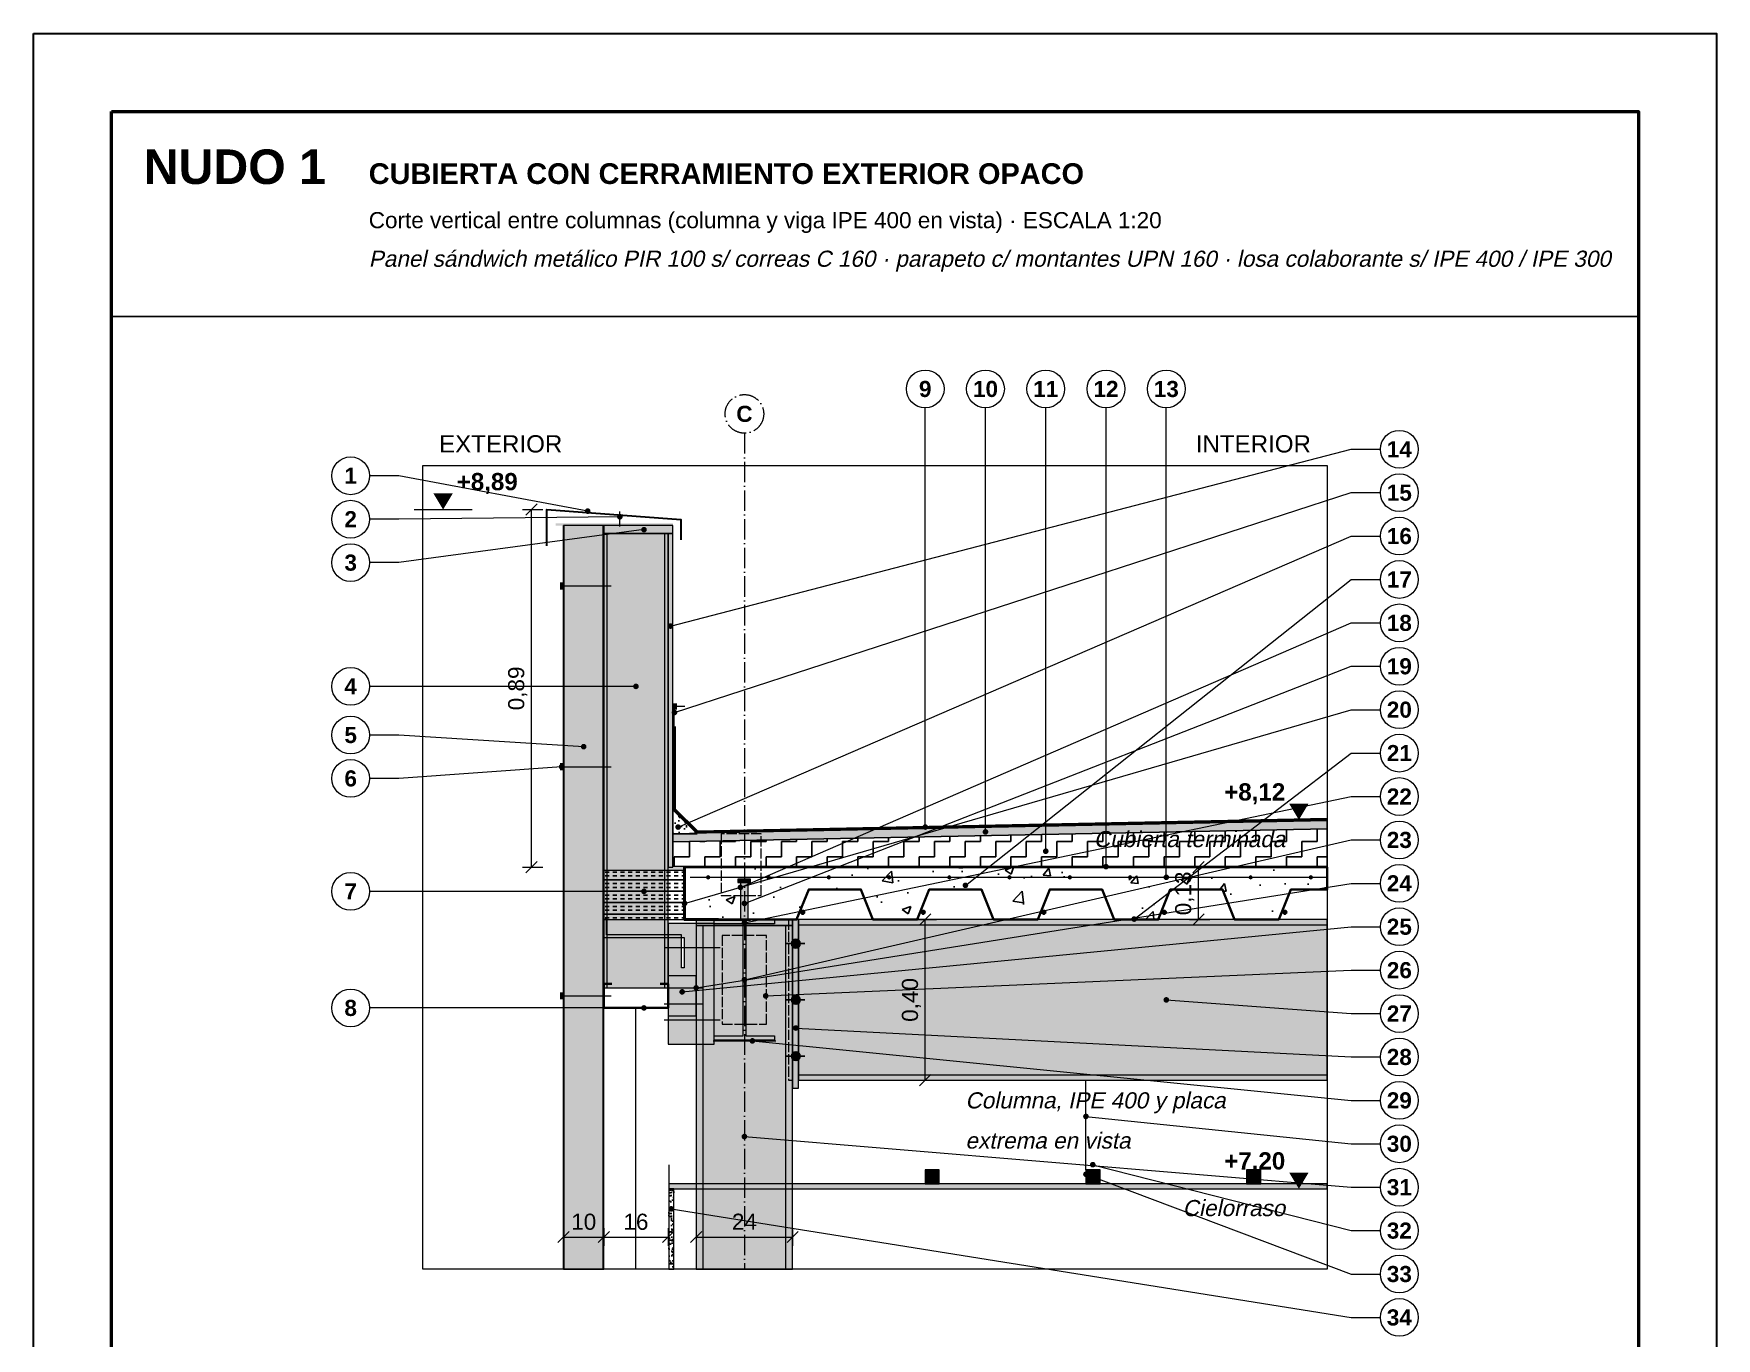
# Model space of a CAD drawing. Header units: millimetres. Extents: x 6 to 4194, y 6 to 5934.
# Drawn here: x 6 to 4194, y 2688 to 5934 of the extents above; entities that cross this region are included whole.
import ezdxf
from ezdxf.enums import TextEntityAlignment as Align

# ---------------------------------------------------------------- set-up
doc = ezdxf.new("R2010")
doc.units = ezdxf.units.MM
doc.header["$LTSCALE"] = 20
doc.linetypes.add('DASHDOT', pattern=[3.556, 2.54, -0.508, 0, -0.508])
doc.linetypes.add('DASHED', pattern=[1.524, 1.27, -0.254])
for name, color, linetype in [('A-ACERO', 250, 'Continuous'), ('A-ACERO-CORTADO', 250, 'Continuous'), ('A-ACERO-VISTA', 8, 'Continuous'), ('A-AISLACION-EPS', 50, 'Continuous'), ('A-AISLACION-LANA', 40, 'Continuous'), ('A-AISLACION-PIR', 50, 'Continuous'), ('A-ALUMINIO', 253, 'Continuous'), ('A-ARMADURAS', 14, 'Continuous'), ('A-BARRERAS-MEMBRANAS', 7, 'Continuous'), ('A-CHAPA-GALVANIZADA', 253, 'Continuous'), ('A-CONTORNOS', 7, 'Continuous'), ('A-HORMIGON-INSITU', 33, 'Continuous'), ('A-MORTERO-CARPETAS', 252, 'Continuous'), ('A-NEOPRENO-SELLADORES', 7, 'Continuous'), ('A-PLACA-CEMENTICIA', 252, 'Continuous'), ('A-PROYECCION-OCULTO', 8, 'DASHED'), ('A-SELLADOR-INTUMESCENTE', 1, 'Continuous'), ('A-VISTA', 8, 'Continuous'), ('A-YESO-CIELORRASO', 254, 'Continuous'), ('X-COTAS', 3, 'Continuous'), ('X-EJES', 1, 'DASHDOT'), ('X-MARCO', 7, 'Continuous'), ('X-NIVELES', 7, 'Continuous'), ('X-REFERENCIAS', 1, 'Continuous'), ('X-TEXTOS', 7, 'Continuous')]:
    doc.layers.add(name, color=color, linetype=linetype)
doc.styles.add('ARIAL', font='arial.ttf')
doc.styles.add('ARIAL-B', font='arialbd.ttf')

msp = doc.modelspace()

# ---------------------------------------------------------------- hatches: boundary and pattern name
at = {"layer": 'A-ACERO', "true_color": 0x888888}
h = msp.add_hatch(color=252, dxfattribs=at)
h.dxf.hatch_style = 1
h.paths.add_polyline_path([(1305, 4710), (1597, 4710), (1597, 4716), (1305, 4716)])
at = {"layer": 'A-ACERO-CORTADO', "true_color": 0x4d545c}
h = msp.add_hatch(color=251, dxfattribs=at)
h.dxf.hatch_style = 1
h.paths.add_polyline_path([(1759, 3822), (1790, 3822), (1790, 3830), (1759, 3830)])
h = msp.add_hatch(color=251, dxfattribs=at)
h.dxf.hatch_style = 1
h.paths.add_polyline_path([(1765, 3730), (1784, 3730), (1784, 3830), (1765, 3830)])
h = msp.add_hatch(color=251, dxfattribs=at)
h.dxf.hatch_style = 1
h.paths.add_polyline_path([(1700, 3730), (1850, 3730), (1850, 3719.3), (1778.5, 3719.3), (1778.5, 3440.7), (1850, 3440.7), (1850, 3430), (1700, 3430), (1700, 3440.7), (1771.5, 3440.7), (1771.5, 3719.3), (1700, 3719.3)])
at = {"layer": 'A-ACERO-VISTA', "true_color": 0xdfe3e7}
h = msp.add_hatch(color=254, dxfattribs=at)
h.dxf.hatch_style = 1
h.paths.add_polyline_path([(1425, 3560), (1585, 3560), (1585, 4690), (1425, 4690)])
h = msp.add_hatch(color=254, dxfattribs=at)
h.dxf.hatch_style = 1
h.paths.add_polyline_path([(1655, 3715), (1895, 3715), (1895, 3730), (1655, 3730)])
h = msp.add_hatch(color=254, dxfattribs=at)
h.dxf.hatch_style = 1
h.paths.add_polyline_path([(1895, 3310), (1910, 3310), (1910, 3730), (1895, 3730)])
h = msp.add_hatch(color=254, dxfattribs=at)
h.dxf.hatch_style = 1
h.paths.add_polyline_path([(1910, 3330), (3225, 3330), (3225, 3730), (1910, 3730)])
h = msp.add_hatch(color=254, dxfattribs=at)
h.dxf.hatch_style = 1
h.paths.add_polyline_path([(1585, 3420), (1700, 3420), (1700, 3720), (1585, 3720)])
h = msp.add_hatch(color=254, dxfattribs=at)
h.dxf.hatch_style = 1
h.paths.add_polyline_path([(1655, 2860), (1895, 2860), (1895, 3715), (1655, 3715)])
h = msp.add_hatch(color=254, dxfattribs=at)
h.dxf.hatch_style = 1
h.paths.add_polyline_path([(1585, 3490), (1655, 3490), (1655, 3590), (1585, 3590)])
at = {"layer": 'A-AISLACION-EPS'}
h = msp.add_hatch(dxfattribs=at)
h.set_pattern_fill('ZIGZAG', color=256, scale=6)
h.paths.add_polyline_path([(1597, 3863), (3225, 3863), (3225, 3955.6), (1597, 3923)])
at = {"layer": 'A-AISLACION-LANA'}
h = msp.add_hatch(dxfattribs=at)
h.set_pattern_fill('INSUL', color=256, scale=3)
h.paths.add_polyline_path([(1425, 3730), (1625, 3730), (1625, 3852), (1425, 3852)])
at = {"layer": 'A-AISLACION-PIR'}
h = msp.add_hatch(dxfattribs=at)
h.set_pattern_fill('HONEY', color=256, scale=4)
h.paths.add_polyline_path([(1325, 2860), (1425, 2860), (1425, 4710), (1325, 4710)])
at = {"layer": 'A-ALUMINIO', "true_color": 0x9aa3ab}
h = msp.add_hatch(color=253, dxfattribs=at)
h.dxf.hatch_style = 1
h.paths.add_polyline_path([(2225, 3072.5), (2260, 3072.5), (2260, 3107), (2225, 3107)])
h = msp.add_hatch(color=253, dxfattribs=at)
h.dxf.hatch_style = 1
h.paths.add_polyline_path([(2625, 3072.5), (2660, 3072.5), (2660, 3107), (2625, 3107)])
h = msp.add_hatch(color=253, dxfattribs=at)
h.dxf.hatch_style = 1
h.paths.add_polyline_path([(3025, 3072.5), (3060, 3072.5), (3060, 3107), (3025, 3107)])
at = {"layer": 'A-ARMADURAS'}
h = msp.add_hatch(color=256, dxfattribs=at)
h.dxf.hatch_style = 1
h.paths.add_polyline_path([(1688.4, 3835), (1688.2, 3836.1), (1687.8, 3837), (1687, 3837.8), (1686.1, 3838.2), (1685, 3838.4), (1683.9, 3838.2), (1683, 3837.8), (1682.2, 3837), (1681.8, 3836.1), (1681.6, 3835), (1681.8, 3833.9), (1682.2, 3833), (1683, 3832.2), (1683.9, 3831.8), (1685, 3831.6), (1686.1, 3831.8), (1687, 3832.2), (1687.8, 3833), (1688.2, 3833.9)])
h = msp.add_hatch(color=256, dxfattribs=at)
h.dxf.hatch_style = 1
h.paths.add_polyline_path([(1838.4, 3835), (1838.2, 3836.1), (1837.8, 3837), (1837, 3837.8), (1836.1, 3838.2), (1835, 3838.4), (1833.9, 3838.2), (1833, 3837.8), (1832.2, 3837), (1831.8, 3836.1), (1831.6, 3835), (1831.8, 3833.9), (1832.2, 3833), (1833, 3832.2), (1833.9, 3831.8), (1835, 3831.6), (1836.1, 3831.8), (1837, 3832.2), (1837.8, 3833), (1838.2, 3833.9)])
h = msp.add_hatch(color=256, dxfattribs=at)
h.dxf.hatch_style = 1
h.paths.add_polyline_path([(1988.4, 3835), (1988.2, 3836.1), (1987.8, 3837), (1987, 3837.8), (1986.1, 3838.2), (1985, 3838.4), (1983.9, 3838.2), (1983, 3837.8), (1982.2, 3837), (1981.8, 3836.1), (1981.6, 3835), (1981.8, 3833.9), (1982.2, 3833), (1983, 3832.2), (1983.9, 3831.8), (1985, 3831.6), (1986.1, 3831.8), (1987, 3832.2), (1987.8, 3833), (1988.2, 3833.9)])
h = msp.add_hatch(color=256, dxfattribs=at)
h.dxf.hatch_style = 1
h.paths.add_polyline_path([(2138.4, 3835), (2138.2, 3836.1), (2137.8, 3837), (2137, 3837.8), (2136.1, 3838.2), (2135, 3838.4), (2133.9, 3838.2), (2133, 3837.8), (2132.2, 3837), (2131.8, 3836.1), (2131.6, 3835), (2131.8, 3833.9), (2132.2, 3833), (2133, 3832.2), (2133.9, 3831.8), (2135, 3831.6), (2136.1, 3831.8), (2137, 3832.2), (2137.8, 3833), (2138.2, 3833.9)])
h = msp.add_hatch(color=256, dxfattribs=at)
h.dxf.hatch_style = 1
h.paths.add_polyline_path([(2288.4, 3835), (2288.2, 3836.1), (2287.8, 3837), (2287, 3837.8), (2286.1, 3838.2), (2285, 3838.4), (2283.9, 3838.2), (2283, 3837.8), (2282.2, 3837), (2281.8, 3836.1), (2281.6, 3835), (2281.8, 3833.9), (2282.2, 3833), (2283, 3832.2), (2283.9, 3831.8), (2285, 3831.6), (2286.1, 3831.8), (2287, 3832.2), (2287.8, 3833), (2288.2, 3833.9)])
h = msp.add_hatch(color=256, dxfattribs=at)
h.dxf.hatch_style = 1
h.paths.add_polyline_path([(2438.4, 3835), (2438.2, 3836.1), (2437.8, 3837), (2437, 3837.8), (2436.1, 3838.2), (2435, 3838.4), (2433.9, 3838.2), (2433, 3837.8), (2432.2, 3837), (2431.8, 3836.1), (2431.6, 3835), (2431.8, 3833.9), (2432.2, 3833), (2433, 3832.2), (2433.9, 3831.8), (2435, 3831.6), (2436.1, 3831.8), (2437, 3832.2), (2437.8, 3833), (2438.2, 3833.9)])
h = msp.add_hatch(color=256, dxfattribs=at)
h.dxf.hatch_style = 1
h.paths.add_polyline_path([(2588.4, 3835), (2588.2, 3836.1), (2587.8, 3837), (2587, 3837.8), (2586.1, 3838.2), (2585, 3838.4), (2583.9, 3838.2), (2583, 3837.8), (2582.2, 3837), (2581.8, 3836.1), (2581.6, 3835), (2581.8, 3833.9), (2582.2, 3833), (2583, 3832.2), (2583.9, 3831.8), (2585, 3831.6), (2586.1, 3831.8), (2587, 3832.2), (2587.8, 3833), (2588.2, 3833.9)])
h = msp.add_hatch(color=256, dxfattribs=at)
h.dxf.hatch_style = 1
h.paths.add_polyline_path([(2738.4, 3835), (2738.2, 3836.1), (2737.8, 3837), (2737, 3837.8), (2736.1, 3838.2), (2735, 3838.4), (2733.9, 3838.2), (2733, 3837.8), (2732.2, 3837), (2731.8, 3836.1), (2731.6, 3835), (2731.8, 3833.9), (2732.2, 3833), (2733, 3832.2), (2733.9, 3831.8), (2735, 3831.6), (2736.1, 3831.8), (2737, 3832.2), (2737.8, 3833), (2738.2, 3833.9)])
h = msp.add_hatch(color=256, dxfattribs=at)
h.dxf.hatch_style = 1
h.paths.add_polyline_path([(2888.4, 3835), (2888.2, 3836.1), (2887.8, 3837), (2887, 3837.8), (2886.1, 3838.2), (2885, 3838.4), (2883.9, 3838.2), (2883, 3837.8), (2882.2, 3837), (2881.8, 3836.1), (2881.6, 3835), (2881.8, 3833.9), (2882.2, 3833), (2883, 3832.2), (2883.9, 3831.8), (2885, 3831.6), (2886.1, 3831.8), (2887, 3832.2), (2887.8, 3833), (2888.2, 3833.9)])
h = msp.add_hatch(color=256, dxfattribs=at)
h.dxf.hatch_style = 1
h.paths.add_polyline_path([(3038.4, 3835), (3038.2, 3836.1), (3037.8, 3837), (3037, 3837.8), (3036.1, 3838.2), (3035, 3838.4), (3033.9, 3838.2), (3033, 3837.8), (3032.2, 3837), (3031.8, 3836.1), (3031.6, 3835), (3031.8, 3833.9), (3032.2, 3833), (3033, 3832.2), (3033.9, 3831.8), (3035, 3831.6), (3036.1, 3831.8), (3037, 3832.2), (3037.8, 3833), (3038.2, 3833.9)])
h = msp.add_hatch(color=256, dxfattribs=at)
h.dxf.hatch_style = 1
h.paths.add_polyline_path([(3188.4, 3835), (3188.2, 3836.1), (3187.8, 3837), (3187, 3837.8), (3186.1, 3838.2), (3185, 3838.4), (3183.9, 3838.2), (3183, 3837.8), (3182.2, 3837), (3181.8, 3836.1), (3181.6, 3835), (3181.8, 3833.9), (3182.2, 3833), (3183, 3832.2), (3183.9, 3831.8), (3185, 3831.6), (3186.1, 3831.8), (3187, 3832.2), (3187.8, 3833), (3188.2, 3833.9)])
h = msp.add_hatch(color=256, dxfattribs=at)
h.dxf.hatch_style = 1
h.paths.add_polyline_path([(1924.8, 3748), (1924.6, 3749.5), (1923.9, 3750.8), (1922.8, 3751.9), (1921.5, 3752.6), (1920, 3752.8), (1918.5, 3752.6), (1917.2, 3751.9), (1916.1, 3750.8), (1915.4, 3749.5), (1915.2, 3748), (1915.4, 3746.5), (1916.1, 3745.2), (1917.2, 3744.1), (1918.5, 3743.4), (1920, 3743.2), (1921.5, 3743.4), (1922.8, 3744.1), (1923.9, 3745.2), (1924.6, 3746.5)])
h = msp.add_hatch(color=256, dxfattribs=at)
h.dxf.hatch_style = 1
h.paths.add_polyline_path([(2224.8, 3748), (2224.6, 3749.5), (2223.9, 3750.8), (2222.8, 3751.9), (2221.5, 3752.6), (2220, 3752.8), (2218.5, 3752.6), (2217.2, 3751.9), (2216.1, 3750.8), (2215.4, 3749.5), (2215.2, 3748), (2215.4, 3746.5), (2216.1, 3745.2), (2217.2, 3744.1), (2218.5, 3743.4), (2220, 3743.2), (2221.5, 3743.4), (2222.8, 3744.1), (2223.9, 3745.2), (2224.6, 3746.5)])
h = msp.add_hatch(color=256, dxfattribs=at)
h.dxf.hatch_style = 1
h.paths.add_polyline_path([(2524.8, 3748), (2524.6, 3749.5), (2523.9, 3750.8), (2522.8, 3751.9), (2521.5, 3752.6), (2520, 3752.8), (2518.5, 3752.6), (2517.2, 3751.9), (2516.1, 3750.8), (2515.4, 3749.5), (2515.2, 3748), (2515.4, 3746.5), (2516.1, 3745.2), (2517.2, 3744.1), (2518.5, 3743.4), (2520, 3743.2), (2521.5, 3743.4), (2522.8, 3744.1), (2523.9, 3745.2), (2524.6, 3746.5)])
h = msp.add_hatch(color=256, dxfattribs=at)
h.dxf.hatch_style = 1
h.paths.add_polyline_path([(2824.8, 3748), (2824.6, 3749.5), (2823.9, 3750.8), (2822.8, 3751.9), (2821.5, 3752.6), (2820, 3752.8), (2818.5, 3752.6), (2817.2, 3751.9), (2816.1, 3750.8), (2815.4, 3749.5), (2815.2, 3748), (2815.4, 3746.5), (2816.1, 3745.2), (2817.2, 3744.1), (2818.5, 3743.4), (2820, 3743.2), (2821.5, 3743.4), (2822.8, 3744.1), (2823.9, 3745.2), (2824.6, 3746.5)])
h = msp.add_hatch(color=256, dxfattribs=at)
h.dxf.hatch_style = 1
h.paths.add_polyline_path([(3124.8, 3748), (3124.6, 3749.5), (3123.9, 3750.8), (3122.8, 3751.9), (3121.5, 3752.6), (3120, 3752.8), (3118.5, 3752.6), (3117.2, 3751.9), (3116.1, 3750.8), (3115.4, 3749.5), (3115.2, 3748), (3115.4, 3746.5), (3116.1, 3745.2), (3117.2, 3744.1), (3118.5, 3743.4), (3120, 3743.2), (3121.5, 3743.4), (3122.8, 3744.1), (3123.9, 3745.2), (3124.6, 3746.5)])
h = msp.add_hatch(color=256, dxfattribs=at)
h.dxf.hatch_style = 1
h.paths.add_polyline_path([(1914, 3670), (1913.5, 3673.4), (1911.9, 3676.5), (1909.5, 3678.9), (1906.4, 3680.5), (1903, 3681), (1899.6, 3680.5), (1896.5, 3678.9), (1894.1, 3676.5), (1892.5, 3673.4), (1892, 3670), (1892.5, 3666.6), (1894.1, 3663.5), (1896.5, 3661.1), (1899.6, 3659.5), (1903, 3659), (1906.4, 3659.5), (1909.5, 3661.1), (1911.9, 3663.5), (1913.5, 3666.6)])
h = msp.add_hatch(color=256, dxfattribs=at)
h.dxf.hatch_style = 1
h.paths.add_polyline_path([(1914, 3530), (1913.5, 3533.4), (1911.9, 3536.5), (1909.5, 3538.9), (1906.4, 3540.5), (1903, 3541), (1899.6, 3540.5), (1896.5, 3538.9), (1894.1, 3536.5), (1892.5, 3533.4), (1892, 3530), (1892.5, 3526.6), (1894.1, 3523.5), (1896.5, 3521.1), (1899.6, 3519.5), (1903, 3519), (1906.4, 3519.5), (1909.5, 3521.1), (1911.9, 3523.5), (1913.5, 3526.6)])
h = msp.add_hatch(color=256, dxfattribs=at)
h.dxf.hatch_style = 1
h.paths.add_polyline_path([(1914, 3390), (1913.5, 3393.4), (1911.9, 3396.5), (1909.5, 3398.9), (1906.4, 3400.5), (1903, 3401), (1899.6, 3400.5), (1896.5, 3398.9), (1894.1, 3396.5), (1892.5, 3393.4), (1892, 3390), (1892.5, 3386.6), (1894.1, 3383.5), (1896.5, 3381.1), (1899.6, 3379.5), (1903, 3379), (1906.4, 3379.5), (1909.5, 3381.1), (1911.9, 3383.5), (1913.5, 3386.6)])
at = {"layer": 'A-BARRERAS-MEMBRANAS', "true_color": 0x000000}
h = msp.add_hatch(color=18, dxfattribs=at)
h.dxf.hatch_style = 1
h.paths.add_polyline_path([(1597, 3860), (3225, 3860), (3225, 3863), (1597, 3863)])
at = {"layer": 'A-CHAPA-GALVANIZADA', "true_color": 0x8f989f}
h = msp.add_hatch(color=252, dxfattribs=at)
h.dxf.hatch_style = 1
h.paths.add_polyline_path([(1425, 4690), (1597, 4690), (1597, 4710), (1425, 4710)])
h = msp.add_hatch(color=252, dxfattribs=at)
h.dxf.hatch_style = 1
h.paths.add_polyline_path([(1425, 3730), (1425, 3685), (1625, 3685), (1625, 3610), (1618, 3610), (1618, 3692), (1432, 3692), (1432, 3730)])
at = {"layer": 'A-HORMIGON-INSITU'}
h = msp.add_hatch(dxfattribs=at)
h.set_pattern_fill('AR-CONC', color=256, scale=1.2)
h.paths.add_polyline_path([(1627, 3860), (3225, 3860), (3225, 3805), (3135, 3805), (3105, 3730), (2995, 3730), (2965, 3805), (2835, 3805), (2805, 3730), (2695, 3730), (2665, 3805), (2535, 3805), (2505, 3730), (2395, 3730), (2365, 3805), (2235, 3805), (2205, 3730), (2095, 3730), (2065, 3805), (1935, 3805), (1905, 3730), (1795, 3730), (1627, 3732)])
at = {"layer": 'A-MORTERO-CARPETAS'}
h = msp.add_hatch(dxfattribs=at)
h.set_pattern_fill('AR-SAND', color=256, scale=0.6)
h.paths.add_polyline_path([(1597, 3943), (1657, 3943), (1597, 4003)])
h = msp.add_hatch(dxfattribs=at)
h.set_pattern_fill('AR-SAND', color=256, scale=0.6)
h.paths.add_polyline_path([(1597, 3923), (3225, 3955.6), (3225, 3975.6), (1597, 3943)])
at = {"layer": 'A-NEOPRENO-SELLADORES', "true_color": 0x222222}
h = msp.add_hatch(color=250, dxfattribs=at)
h.dxf.hatch_style = 1
h.paths.add_polyline_path([(1316, 4551), (1324, 4551), (1324, 4569), (1316, 4569)])
h = msp.add_hatch(color=250, dxfattribs=at)
h.dxf.hatch_style = 1
h.paths.add_polyline_path([(1597, 4252), (1607, 4252), (1607, 4268), (1597, 4268)])
h = msp.add_hatch(color=250, dxfattribs=at)
h.dxf.hatch_style = 1
h.paths.add_polyline_path([(1316, 4101), (1324, 4101), (1324, 4119), (1316, 4119)])
h = msp.add_hatch(color=250, dxfattribs=at)
h.dxf.hatch_style = 1
h.paths.add_polyline_path([(1316, 3531), (1324, 3531), (1324, 3549), (1316, 3549)])
at = {"layer": 'A-PLACA-CEMENTICIA'}
h = msp.add_hatch(dxfattribs=at)
h.set_pattern_fill('AR-SAND', color=256, scale=0.4)
h.paths.add_polyline_path([(1585, 3860), (1597, 3860), (1597, 4690), (1585, 4690)])
at = {"layer": 'A-SELLADOR-INTUMESCENTE', "true_color": 0xc0392b}
h = msp.add_hatch(color=22, dxfattribs=at)
h.dxf.hatch_style = 1
h.paths.add_polyline_path([(1425, 3852), (1625, 3852), (1625, 3860), (1425, 3860)])
at = {"layer": 'A-VISTA', "true_color": 0xf2f2f2}
h = msp.add_hatch(color=7, dxfattribs=at)
h.dxf.hatch_style = 1
h.paths.add_polyline_path([(1587, 3060), (3225, 3060), (3225, 3072.5), (1587, 3072.5)])
at = {"layer": 'A-YESO-CIELORRASO'}
h = msp.add_hatch(dxfattribs=at)
h.set_pattern_fill('AR-SAND', color=256, scale=0.3)
h.paths.add_polyline_path([(1587, 2860), (1599.5, 2860), (1599.5, 3060), (1587, 3060)])
at = {"layer": 'X-NIVELES'}
h = msp.add_hatch(color=7, dxfattribs=at)
h.dxf.hatch_style = 1
h.paths.add_polyline_path([(1025, 4750), (1001, 4790), (1049, 4790)])
h = msp.add_hatch(color=7, dxfattribs=at)
h.dxf.hatch_style = 1
h.paths.add_polyline_path([(3155, 3978), (3131, 4018), (3179, 4018)])
h = msp.add_hatch(color=7, dxfattribs=at)
h.dxf.hatch_style = 1
h.paths.add_polyline_path([(3155, 3060), (3131, 3100), (3179, 3100)])
at = {"layer": 'X-REFERENCIAS'}
h = msp.add_hatch(color=7, dxfattribs=at)
h.dxf.hatch_style = 1
h.paths.add_polyline_path([(1392, 4746), (1391.7, 4748.2), (1390.7, 4750.1), (1389.1, 4751.7), (1387.2, 4752.7), (1385, 4753), (1382.8, 4752.7), (1380.9, 4751.7), (1379.3, 4750.1), (1378.3, 4748.2), (1378, 4746), (1378.3, 4743.8), (1379.3, 4741.9), (1380.9, 4740.3), (1382.8, 4739.3), (1385, 4739), (1387.2, 4739.3), (1389.1, 4740.3), (1390.7, 4741.9), (1391.7, 4743.8)])
h = msp.add_hatch(color=7, dxfattribs=at)
h.dxf.hatch_style = 1
h.paths.add_polyline_path([(1472, 4732), (1471.7, 4734.2), (1470.7, 4736.1), (1469.1, 4737.7), (1467.2, 4738.7), (1465, 4739), (1462.8, 4738.7), (1460.9, 4737.7), (1459.3, 4736.1), (1458.3, 4734.2), (1458, 4732), (1458.3, 4729.8), (1459.3, 4727.9), (1460.9, 4726.3), (1462.8, 4725.3), (1465, 4725), (1467.2, 4725.3), (1469.1, 4726.3), (1470.7, 4727.9), (1471.7, 4729.8)])
h = msp.add_hatch(color=7, dxfattribs=at)
h.dxf.hatch_style = 1
h.paths.add_polyline_path([(1532, 4700), (1531.7, 4702.2), (1530.7, 4704.1), (1529.1, 4705.7), (1527.2, 4706.7), (1525, 4707), (1522.8, 4706.7), (1520.9, 4705.7), (1519.3, 4704.1), (1518.3, 4702.2), (1518, 4700), (1518.3, 4697.8), (1519.3, 4695.9), (1520.9, 4694.3), (1522.8, 4693.3), (1525, 4693), (1527.2, 4693.3), (1529.1, 4694.3), (1530.7, 4695.9), (1531.7, 4697.8)])
h = msp.add_hatch(color=7, dxfattribs=at)
h.dxf.hatch_style = 1
h.paths.add_polyline_path([(1598, 4460), (1597.7, 4462.2), (1596.7, 4464.1), (1595.1, 4465.7), (1593.2, 4466.7), (1591, 4467), (1588.8, 4466.7), (1586.9, 4465.7), (1585.3, 4464.1), (1584.3, 4462.2), (1584, 4460), (1584.3, 4457.8), (1585.3, 4455.9), (1586.9, 4454.3), (1588.8, 4453.3), (1591, 4453), (1593.2, 4453.3), (1595.1, 4454.3), (1596.7, 4455.9), (1597.7, 4457.8)])
h = msp.add_hatch(color=7, dxfattribs=at)
h.dxf.hatch_style = 1
h.paths.add_polyline_path([(1512, 4310), (1511.7, 4312.2), (1510.7, 4314.1), (1509.1, 4315.7), (1507.2, 4316.7), (1505, 4317), (1502.8, 4316.7), (1500.9, 4315.7), (1499.3, 4314.1), (1498.3, 4312.2), (1498, 4310), (1498.3, 4307.8), (1499.3, 4305.9), (1500.9, 4304.3), (1502.8, 4303.3), (1505, 4303), (1507.2, 4303.3), (1509.1, 4304.3), (1510.7, 4305.9), (1511.7, 4307.8)])
h = msp.add_hatch(color=7, dxfattribs=at)
h.dxf.hatch_style = 1
h.paths.add_polyline_path([(1608, 4245), (1607.7, 4247.2), (1606.7, 4249.1), (1605.1, 4250.7), (1603.2, 4251.7), (1601, 4252), (1598.8, 4251.7), (1596.9, 4250.7), (1595.3, 4249.1), (1594.3, 4247.2), (1594, 4245), (1594.3, 4242.8), (1595.3, 4240.9), (1596.9, 4239.3), (1598.8, 4238.3), (1601, 4238), (1603.2, 4238.3), (1605.1, 4239.3), (1606.7, 4240.9), (1607.7, 4242.8)])
h = msp.add_hatch(color=7, dxfattribs=at)
h.dxf.hatch_style = 1
h.paths.add_polyline_path([(1382, 4160), (1381.7, 4162.2), (1380.7, 4164.1), (1379.1, 4165.7), (1377.2, 4166.7), (1375, 4167), (1372.8, 4166.7), (1370.9, 4165.7), (1369.3, 4164.1), (1368.3, 4162.2), (1368, 4160), (1368.3, 4157.8), (1369.3, 4155.9), (1370.9, 4154.3), (1372.8, 4153.3), (1375, 4153), (1377.2, 4153.3), (1379.1, 4154.3), (1380.7, 4155.9), (1381.7, 4157.8)])
h = msp.add_hatch(color=7, dxfattribs=at)
h.dxf.hatch_style = 1
h.paths.add_polyline_path([(1327, 4110), (1326.7, 4112.2), (1325.7, 4114.1), (1324.1, 4115.7), (1322.2, 4116.7), (1320, 4117), (1317.8, 4116.7), (1315.9, 4115.7), (1314.3, 4114.1), (1313.3, 4112.2), (1313, 4110), (1313.3, 4107.8), (1314.3, 4105.9), (1315.9, 4104.3), (1317.8, 4103.3), (1320, 4103), (1322.2, 4103.3), (1324.1, 4104.3), (1325.7, 4105.9), (1326.7, 4107.8)])
h = msp.add_hatch(color=7, dxfattribs=at)
h.dxf.hatch_style = 1
h.paths.add_polyline_path([(1617, 3960), (1616.7, 3962.2), (1615.7, 3964.1), (1614.1, 3965.7), (1612.2, 3966.7), (1610, 3967), (1607.8, 3966.7), (1605.9, 3965.7), (1604.3, 3964.1), (1603.3, 3962.2), (1603, 3960), (1603.3, 3957.8), (1604.3, 3955.9), (1605.9, 3954.3), (1607.8, 3953.3), (1610, 3953), (1612.2, 3953.3), (1614.1, 3954.3), (1615.7, 3955.9), (1616.7, 3957.8)])
h = msp.add_hatch(color=7, dxfattribs=at)
h.dxf.hatch_style = 1
h.paths.add_polyline_path([(2232, 3960), (2231.7, 3962.2), (2230.7, 3964.1), (2229.1, 3965.7), (2227.2, 3966.7), (2225, 3967), (2222.8, 3966.7), (2220.9, 3965.7), (2219.3, 3964.1), (2218.3, 3962.2), (2218, 3960), (2218.3, 3957.8), (2219.3, 3955.9), (2220.9, 3954.3), (2222.8, 3953.3), (2225, 3953), (2227.2, 3953.3), (2229.1, 3954.3), (2230.7, 3955.9), (2231.7, 3957.8)])
h = msp.add_hatch(color=7, dxfattribs=at)
h.dxf.hatch_style = 1
h.paths.add_polyline_path([(2382, 3948), (2381.7, 3950.2), (2380.7, 3952.1), (2379.1, 3953.7), (2377.2, 3954.7), (2375, 3955), (2372.8, 3954.7), (2370.9, 3953.7), (2369.3, 3952.1), (2368.3, 3950.2), (2368, 3948), (2368.3, 3945.8), (2369.3, 3943.9), (2370.9, 3942.3), (2372.8, 3941.3), (2375, 3941), (2377.2, 3941.3), (2379.1, 3942.3), (2380.7, 3943.9), (2381.7, 3945.8)])
h = msp.add_hatch(color=7, dxfattribs=at)
h.dxf.hatch_style = 1
h.paths.add_polyline_path([(2532, 3900), (2531.7, 3902.2), (2530.7, 3904.1), (2529.1, 3905.7), (2527.2, 3906.7), (2525, 3907), (2522.8, 3906.7), (2520.9, 3905.7), (2519.3, 3904.1), (2518.3, 3902.2), (2518, 3900), (2518.3, 3897.8), (2519.3, 3895.9), (2520.9, 3894.3), (2522.8, 3893.3), (2525, 3893), (2527.2, 3893.3), (2529.1, 3894.3), (2530.7, 3895.9), (2531.7, 3897.8)])
h = msp.add_hatch(color=7, dxfattribs=at)
h.dxf.hatch_style = 1
h.paths.add_polyline_path([(2682, 3861.5), (2681.7, 3863.7), (2680.7, 3865.6), (2679.1, 3867.2), (2677.2, 3868.2), (2675, 3868.5), (2672.8, 3868.2), (2670.9, 3867.2), (2669.3, 3865.6), (2668.3, 3863.7), (2668, 3861.5), (2668.3, 3859.3), (2669.3, 3857.4), (2670.9, 3855.8), (2672.8, 3854.8), (2675, 3854.5), (2677.2, 3854.8), (2679.1, 3855.8), (2680.7, 3857.4), (2681.7, 3859.3)])
h = msp.add_hatch(color=7, dxfattribs=at)
h.dxf.hatch_style = 1
h.paths.add_polyline_path([(1772, 3810), (1771.7, 3812.2), (1770.7, 3814.1), (1769.1, 3815.7), (1767.2, 3816.7), (1765, 3817), (1762.8, 3816.7), (1760.9, 3815.7), (1759.3, 3814.1), (1758.3, 3812.2), (1758, 3810), (1758.3, 3807.8), (1759.3, 3805.9), (1760.9, 3804.3), (1762.8, 3803.3), (1765, 3803), (1767.2, 3803.3), (1769.1, 3804.3), (1770.7, 3805.9), (1771.7, 3807.8)])
h = msp.add_hatch(color=7, dxfattribs=at)
h.dxf.hatch_style = 1
h.paths.add_polyline_path([(2332, 3815), (2331.7, 3817.2), (2330.7, 3819.1), (2329.1, 3820.7), (2327.2, 3821.7), (2325, 3822), (2322.8, 3821.7), (2320.9, 3820.7), (2319.3, 3819.1), (2318.3, 3817.2), (2318, 3815), (2318.3, 3812.8), (2319.3, 3810.9), (2320.9, 3809.3), (2322.8, 3808.3), (2325, 3808), (2327.2, 3808.3), (2329.1, 3809.3), (2330.7, 3810.9), (2331.7, 3812.8)])
h = msp.add_hatch(color=7, dxfattribs=at)
h.dxf.hatch_style = 1
h.paths.add_polyline_path([(2832, 3835), (2831.7, 3837.2), (2830.7, 3839.1), (2829.1, 3840.7), (2827.2, 3841.7), (2825, 3842), (2822.8, 3841.7), (2820.9, 3840.7), (2819.3, 3839.1), (2818.3, 3837.2), (2818, 3835), (2818.3, 3832.8), (2819.3, 3830.9), (2820.9, 3829.3), (2822.8, 3828.3), (2825, 3828), (2827.2, 3828.3), (2829.1, 3829.3), (2830.7, 3830.9), (2831.7, 3832.8)])
h = msp.add_hatch(color=7, dxfattribs=at)
h.dxf.hatch_style = 1
h.paths.add_polyline_path([(1532, 3800), (1531.7, 3802.2), (1530.7, 3804.1), (1529.1, 3805.7), (1527.2, 3806.7), (1525, 3807), (1522.8, 3806.7), (1520.9, 3805.7), (1519.3, 3804.1), (1518.3, 3802.2), (1518, 3800), (1518.3, 3797.8), (1519.3, 3795.9), (1520.9, 3794.3), (1522.8, 3793.3), (1525, 3793), (1527.2, 3793.3), (1529.1, 3794.3), (1530.7, 3795.9), (1531.7, 3797.8)])
h = msp.add_hatch(color=7, dxfattribs=at)
h.dxf.hatch_style = 1
h.paths.add_polyline_path([(1633, 3770), (1632.7, 3772.2), (1631.7, 3774.1), (1630.1, 3775.7), (1628.2, 3776.7), (1626, 3777), (1623.8, 3776.7), (1621.9, 3775.7), (1620.3, 3774.1), (1619.3, 3772.2), (1619, 3770), (1619.3, 3767.8), (1620.3, 3765.9), (1621.9, 3764.3), (1623.8, 3763.3), (1626, 3763), (1628.2, 3763.3), (1630.1, 3764.3), (1631.7, 3765.9), (1632.7, 3767.8)])
h = msp.add_hatch(color=7, dxfattribs=at)
h.dxf.hatch_style = 1
h.paths.add_polyline_path([(1782, 3770), (1781.7, 3772.2), (1780.7, 3774.1), (1779.1, 3775.7), (1777.2, 3776.7), (1775, 3777), (1772.8, 3776.7), (1770.9, 3775.7), (1769.3, 3774.1), (1768.3, 3772.2), (1768, 3770), (1768.3, 3767.8), (1769.3, 3765.9), (1770.9, 3764.3), (1772.8, 3763.3), (1775, 3763), (1777.2, 3763.3), (1779.1, 3764.3), (1780.7, 3765.9), (1781.7, 3767.8)])
h = msp.add_hatch(color=7, dxfattribs=at)
h.dxf.hatch_style = 1
h.paths.add_polyline_path([(1782, 3722), (1781.7, 3724.2), (1780.7, 3726.1), (1779.1, 3727.7), (1777.2, 3728.7), (1775, 3729), (1772.8, 3728.7), (1770.9, 3727.7), (1769.3, 3726.1), (1768.3, 3724.2), (1768, 3722), (1768.3, 3719.8), (1769.3, 3717.9), (1770.9, 3716.3), (1772.8, 3715.3), (1775, 3715), (1777.2, 3715.3), (1779.1, 3716.3), (1780.7, 3717.9), (1781.7, 3719.8)])
h = msp.add_hatch(color=7, dxfattribs=at)
h.dxf.hatch_style = 1
h.paths.add_polyline_path([(2752, 3731), (2751.7, 3733.2), (2750.7, 3735.1), (2749.1, 3736.7), (2747.2, 3737.7), (2745, 3738), (2742.8, 3737.7), (2740.9, 3736.7), (2739.3, 3735.1), (2738.3, 3733.2), (2738, 3731), (2738.3, 3728.8), (2739.3, 3726.9), (2740.9, 3725.3), (2742.8, 3724.3), (2745, 3724), (2747.2, 3724.3), (2749.1, 3725.3), (2750.7, 3726.9), (2751.7, 3728.8)])
h = msp.add_hatch(color=7, dxfattribs=at)
h.dxf.hatch_style = 1
h.paths.add_polyline_path([(1662, 3560), (1661.7, 3562.2), (1660.7, 3564.1), (1659.1, 3565.7), (1657.2, 3566.7), (1655, 3567), (1652.8, 3566.7), (1650.9, 3565.7), (1649.3, 3564.1), (1648.3, 3562.2), (1648, 3560), (1648.3, 3557.8), (1649.3, 3555.9), (1650.9, 3554.3), (1652.8, 3553.3), (1655, 3553), (1657.2, 3553.3), (1659.1, 3554.3), (1660.7, 3555.9), (1661.7, 3557.8)])
h = msp.add_hatch(color=7, dxfattribs=at)
h.dxf.hatch_style = 1
h.paths.add_polyline_path([(1782, 3580), (1781.7, 3582.2), (1780.7, 3584.1), (1779.1, 3585.7), (1777.2, 3586.7), (1775, 3587), (1772.8, 3586.7), (1770.9, 3585.7), (1769.3, 3584.1), (1768.3, 3582.2), (1768, 3580), (1768.3, 3577.8), (1769.3, 3575.9), (1770.9, 3574.3), (1772.8, 3573.3), (1775, 3573), (1777.2, 3573.3), (1779.1, 3574.3), (1780.7, 3575.9), (1781.7, 3577.8)])
h = msp.add_hatch(color=7, dxfattribs=at)
h.dxf.hatch_style = 1
h.paths.add_polyline_path([(1627, 3550), (1626.7, 3552.2), (1625.7, 3554.1), (1624.1, 3555.7), (1622.2, 3556.7), (1620, 3557), (1617.8, 3556.7), (1615.9, 3555.7), (1614.3, 3554.1), (1613.3, 3552.2), (1613, 3550), (1613.3, 3547.8), (1614.3, 3545.9), (1615.9, 3544.3), (1617.8, 3543.3), (1620, 3543), (1622.2, 3543.3), (1624.1, 3544.3), (1625.7, 3545.9), (1626.7, 3547.8)])
h = msp.add_hatch(color=7, dxfattribs=at)
h.dxf.hatch_style = 1
h.paths.add_polyline_path([(1835, 3540), (1834.7, 3542.2), (1833.7, 3544.1), (1832.1, 3545.7), (1830.2, 3546.7), (1828, 3547), (1825.8, 3546.7), (1823.9, 3545.7), (1822.3, 3544.1), (1821.3, 3542.2), (1821, 3540), (1821.3, 3537.8), (1822.3, 3535.9), (1823.9, 3534.3), (1825.8, 3533.3), (1828, 3533), (1830.2, 3533.3), (1832.1, 3534.3), (1833.7, 3535.9), (1834.7, 3537.8)])
h = msp.add_hatch(color=7, dxfattribs=at)
h.dxf.hatch_style = 1
h.paths.add_polyline_path([(2832, 3530), (2831.7, 3532.2), (2830.7, 3534.1), (2829.1, 3535.7), (2827.2, 3536.7), (2825, 3537), (2822.8, 3536.7), (2820.9, 3535.7), (2819.3, 3534.1), (2818.3, 3532.2), (2818, 3530), (2818.3, 3527.8), (2819.3, 3525.9), (2820.9, 3524.3), (2822.8, 3523.3), (2825, 3523), (2827.2, 3523.3), (2829.1, 3524.3), (2830.7, 3525.9), (2831.7, 3527.8)])
h = msp.add_hatch(color=7, dxfattribs=at)
h.dxf.hatch_style = 1
h.paths.add_polyline_path([(1532, 3510), (1531.7, 3512.2), (1530.7, 3514.1), (1529.1, 3515.7), (1527.2, 3516.7), (1525, 3517), (1522.8, 3516.7), (1520.9, 3515.7), (1519.3, 3514.1), (1518.3, 3512.2), (1518, 3510), (1518.3, 3507.8), (1519.3, 3505.9), (1520.9, 3504.3), (1522.8, 3503.3), (1525, 3503), (1527.2, 3503.3), (1529.1, 3504.3), (1530.7, 3505.9), (1531.7, 3507.8)])
h = msp.add_hatch(color=7, dxfattribs=at)
h.dxf.hatch_style = 1
h.paths.add_polyline_path([(1802, 3428), (1801.7, 3430.2), (1800.7, 3432.1), (1799.1, 3433.7), (1797.2, 3434.7), (1795, 3435), (1792.8, 3434.7), (1790.9, 3433.7), (1789.3, 3432.1), (1788.3, 3430.2), (1788, 3428), (1788.3, 3425.8), (1789.3, 3423.9), (1790.9, 3422.3), (1792.8, 3421.3), (1795, 3421), (1797.2, 3421.3), (1799.1, 3422.3), (1800.7, 3423.9), (1801.7, 3425.8)])
h = msp.add_hatch(color=7, dxfattribs=at)
h.dxf.hatch_style = 1
h.paths.add_polyline_path([(1910, 3460), (1909.7, 3462.2), (1908.7, 3464.1), (1907.1, 3465.7), (1905.2, 3466.7), (1903, 3467), (1900.8, 3466.7), (1898.9, 3465.7), (1897.3, 3464.1), (1896.3, 3462.2), (1896, 3460), (1896.3, 3457.8), (1897.3, 3455.9), (1898.9, 3454.3), (1900.8, 3453.3), (1903, 3453), (1905.2, 3453.3), (1907.1, 3454.3), (1908.7, 3455.9), (1909.7, 3457.8)])
h = msp.add_hatch(color=7, dxfattribs=at)
h.dxf.hatch_style = 1
h.paths.add_polyline_path([(2632, 3240), (2631.7, 3242.2), (2630.7, 3244.1), (2629.1, 3245.7), (2627.2, 3246.7), (2625, 3247), (2622.8, 3246.7), (2620.9, 3245.7), (2619.3, 3244.1), (2618.3, 3242.2), (2618, 3240), (2618.3, 3237.8), (2619.3, 3235.9), (2620.9, 3234.3), (2622.8, 3233.3), (2625, 3233), (2627.2, 3233.3), (2629.1, 3234.3), (2630.7, 3235.9), (2631.7, 3237.8)])
h = msp.add_hatch(color=7, dxfattribs=at)
h.dxf.hatch_style = 1
h.paths.add_polyline_path([(1782, 3190), (1781.7, 3192.2), (1780.7, 3194.1), (1779.1, 3195.7), (1777.2, 3196.7), (1775, 3197), (1772.8, 3196.7), (1770.9, 3195.7), (1769.3, 3194.1), (1768.3, 3192.2), (1768, 3190), (1768.3, 3187.8), (1769.3, 3185.9), (1770.9, 3184.3), (1772.8, 3183.3), (1775, 3183), (1777.2, 3183.3), (1779.1, 3184.3), (1780.7, 3185.9), (1781.7, 3187.8)])
h = msp.add_hatch(color=7, dxfattribs=at)
h.dxf.hatch_style = 1
h.paths.add_polyline_path([(2632, 3096), (2631.7, 3098.2), (2630.7, 3100.1), (2629.1, 3101.7), (2627.2, 3102.7), (2625, 3103), (2622.8, 3102.7), (2620.9, 3101.7), (2619.3, 3100.1), (2618.3, 3098.2), (2618, 3096), (2618.3, 3093.8), (2619.3, 3091.9), (2620.9, 3090.3), (2622.8, 3089.3), (2625, 3089), (2627.2, 3089.3), (2629.1, 3090.3), (2630.7, 3091.9), (2631.7, 3093.8)])
h = msp.add_hatch(color=7, dxfattribs=at)
h.dxf.hatch_style = 1
h.paths.add_polyline_path([(2649, 3120), (2648.7, 3122.2), (2647.7, 3124.1), (2646.1, 3125.7), (2644.2, 3126.7), (2642, 3127), (2639.8, 3126.7), (2637.9, 3125.7), (2636.3, 3124.1), (2635.3, 3122.2), (2635, 3120), (2635.3, 3117.8), (2636.3, 3115.9), (2637.9, 3114.3), (2639.8, 3113.3), (2642, 3113), (2644.2, 3113.3), (2646.1, 3114.3), (2647.7, 3115.9), (2648.7, 3117.8)])
h = msp.add_hatch(color=7, dxfattribs=at)
h.dxf.hatch_style = 1
h.paths.add_polyline_path([(1600, 3010), (1599.7, 3012.2), (1598.7, 3014.1), (1597.1, 3015.7), (1595.2, 3016.7), (1593, 3017), (1590.8, 3016.7), (1588.9, 3015.7), (1587.3, 3014.1), (1586.3, 3012.2), (1586, 3010), (1586.3, 3007.8), (1587.3, 3005.9), (1588.9, 3004.3), (1590.8, 3003.3), (1593, 3003), (1595.2, 3003.3), (1597.1, 3004.3), (1598.7, 3005.9), (1599.7, 3007.8)])

# ---------------------------------------------------------------- linework, layer by layer
at = {"layer": 'A-ARMADURAS', "lineweight": 13}
msp.add_lwpolyline([(1640, 3835), (3225, 3835)], dxfattribs=at)
at = {"layer": 'A-ARMADURAS'}
for centre, radius in [((1685, 3835), 3.4), ((1835, 3835), 3.4), ((1985, 3835), 3.4), ((2135, 3835), 3.4), ((2285, 3835), 3.4), ((2435, 3835), 3.4), ((2585, 3835), 3.4), ((2735, 3835), 3.4), ((2885, 3835), 3.4), ((3035, 3835), 3.4), ((3185, 3835), 3.4), ((1920, 3748), 4.8), ((2220, 3748), 4.8), ((2520, 3748), 4.8), ((2820, 3748), 4.8), ((3120, 3748), 4.8), ((1903, 3670), 11), ((1903, 3530), 11), ((1903, 3390), 11)]:
    msp.add_circle(centre, radius, dxfattribs=at)
at = {"layer": 'A-CONTORNOS', "lineweight": 30}
for points in [[(1283, 4660), (1283, 4750), (1617, 4725), (1617, 4675)], [(1325.6, 2860), (1325.6, 4710)], [(1424.4, 2860), (1424.4, 4710)], [(1795, 3730), (1905, 3730), (1935, 3805), (2065, 3805), (2095, 3730), (2205, 3730), (2235, 3805), (2365, 3805), (2395, 3730), (2505, 3730), (2535, 3805), (2665, 3805), (2695, 3730), (2805, 3730), (2835, 3805), (2965, 3805), (2995, 3730), (3105, 3730), (3135, 3805), (3225, 3805)]]:
    msp.add_lwpolyline(points, dxfattribs=at)
at = {"layer": 'A-CONTORNOS', "lineweight": 18}
for points in [[(1465, 4708), (1465, 4745)], [(1505, 2860), (1505, 3510)], [(1697, 3428), (1853, 3428)], [(1587, 3120), (1587, 3060), (1627, 3060)]]:
    msp.add_lwpolyline(points, dxfattribs=at)
for points in [[(1325, 2860), (1425, 2860), (1425, 4710), (1325, 4710)], [(1585, 3860), (1597, 3860), (1597, 4690), (1585, 4690)], [(1597, 3943), (1657, 3943), (1597, 4003)], [(1597, 3923), (3225, 3955.6), (3225, 3975.6), (1597, 3943)], [(1597, 3863), (3225, 3863), (3225, 3955.6), (1597, 3923)], [(1425, 3730), (1625, 3730), (1625, 3852), (1425, 3852)], [(1587, 3060), (3225, 3060), (3225, 3072.5), (1587, 3072.5)], [(1587, 2860), (1599.5, 2860), (1599.5, 3060), (1587, 3060)]]:
    msp.add_lwpolyline(points, close=True, dxfattribs=at)
at = {"layer": 'A-CONTORNOS', "lineweight": 13}
for points in [[(1425, 4690), (1597, 4690), (1597, 4710), (1425, 4710)], [(1759, 3822), (1790, 3822), (1790, 3830), (1759, 3830)], [(1765, 3730), (1784, 3730), (1784, 3830), (1765, 3830)], [(1425, 3730), (1425, 3685), (1625, 3685), (1625, 3610), (1618, 3610), (1618, 3692), (1432, 3692), (1432, 3730)], [(1655, 3715), (1895, 3715), (1895, 3730), (1655, 3730)], [(1895, 3310), (1910, 3310), (1910, 3730), (1895, 3730)], [(1585, 3420), (1700, 3420), (1700, 3720), (1585, 3720)], [(1585, 3490), (1655, 3490), (1655, 3590), (1585, 3590)]]:
    msp.add_lwpolyline(points, close=True, dxfattribs=at)
for points in [[(1433, 3560), (1433, 4690)], [(1577, 3560), (1577, 4690)], [(1672, 2860), (1672, 3715)], [(1878, 2860), (1878, 3715)], [(1910, 3716.5), (3225, 3716.5)], [(1910, 3343.5), (3225, 3343.5)], [(2625, 3107), (2625, 3330)]]:
    msp.add_lwpolyline(points, dxfattribs=at)
at = {"layer": 'A-CONTORNOS', "lineweight": 20}
for points in [[(1319, 4560), (1443, 4560)], [(1627, 4260), (1599, 4260), (1599, 4180)], [(1319, 4110), (1443, 4110)], [(1575, 3660), (1715, 3660)], [(1575, 3560), (1670, 3560)], [(1319, 3540), (1443, 3540)], [(1575, 3520), (1670, 3520)], [(1575, 3480), (1715, 3480)]]:
    msp.add_lwpolyline(points, dxfattribs=at)
at = {"layer": 'A-CONTORNOS', "lineweight": 50}
msp.add_lwpolyline([(3225, 3979.2), (1657, 3947), (1601, 4003), (1601, 4210)], dxfattribs=at)
at = {"layer": 'A-CONTORNOS', "lineweight": 40}
msp.add_lwpolyline([(1625, 3860), (1625, 3730), (1790, 3730)], dxfattribs=at)
at = {"layer": 'A-CONTORNOS', "lineweight": 35}
msp.add_lwpolyline([(1627, 3860), (3225, 3860), (3225, 3805), (3135, 3805), (3105, 3730), (2995, 3730), (2965, 3805), (2835, 3805), (2805, 3730), (2695, 3730), (2665, 3805), (2535, 3805), (2505, 3730), (2395, 3730), (2365, 3805), (2235, 3805), (2205, 3730), (2095, 3730), (2065, 3805), (1935, 3805), (1905, 3730), (1795, 3730), (1627, 3732)], close=True, dxfattribs=at)
at = {"layer": 'A-CONTORNOS', "lineweight": 20}
msp.add_lwpolyline([(1700, 3730), (1850, 3730), (1850, 3719.3), (1778.5, 3719.3), (1778.5, 3440.7), (1850, 3440.7), (1850, 3430), (1700, 3430), (1700, 3440.7), (1771.5, 3440.7), (1771.5, 3719.3), (1700, 3719.3)], close=True, dxfattribs=at)
at = {"layer": 'A-CONTORNOS', "lineweight": 25}
for points in [[(1880, 3670), (1925, 3670)], [(1880, 3530), (1925, 3530)], [(1880, 3390), (1925, 3390)]]:
    msp.add_lwpolyline(points, dxfattribs=at)
at = {"layer": 'A-CONTORNOS', "lineweight": 35}
msp.add_lwpolyline([(1445, 3570), (1425, 3570), (1425, 3510), (1585, 3510), (1585, 3570), (1565, 3570)], dxfattribs=at)
at = {"layer": 'A-PROYECCION-OCULTO', "lineweight": 13}
for points in [[(1717, 3790), (1817, 3790), (1817, 3943), (1717, 3943)], [(1885, 3330), (1895, 3330), (1895, 3730), (1885, 3730)], [(1720, 3470), (1830, 3470), (1830, 3690), (1720, 3690)]]:
    msp.add_lwpolyline(points, close=True, dxfattribs=at)
at = {"layer": 'A-VISTA', "lineweight": 13}
for points in [[(1425, 3560), (1585, 3560), (1585, 4690), (1425, 4690)], [(1910, 3330), (3225, 3330), (3225, 3730), (1910, 3730)], [(1655, 2860), (1895, 2860), (1895, 3715), (1655, 3715)], [(2225, 3072.5), (2260, 3072.5), (2260, 3107), (2225, 3107)], [(2625, 3072.5), (2660, 3072.5), (2660, 3107), (2625, 3107)], [(3025, 3072.5), (3060, 3072.5), (3060, 3107), (3025, 3107)]]:
    msp.add_lwpolyline(points, close=True, dxfattribs=at)
at = {"layer": 'X-COTAS', "lineweight": 13}
for points in [[(1223, 4750), (1273, 4750)], [(1245, 3860), (1245, 4750)], [(1223, 3860), (1273, 3860)], [(2883, 3860), (2933, 3860)], [(2905, 3730), (2905, 3860)], [(2203, 3730), (2253, 3730)], [(2225, 3330), (2225, 3730)], [(2883, 3730), (2933, 3730)], [(2203, 3330), (2253, 3330)], [(1325, 2962), (1325, 2918)], [(1325, 2940), (1425, 2940)], [(1425, 2962), (1425, 2918)], [(1425, 2962), (1425, 2918)], [(1425, 2940), (1585, 2940)], [(1585, 2962), (1585, 2918)], [(1655, 2962), (1655, 2918)], [(1655, 2940), (1895, 2940)], [(1895, 2962), (1895, 2918)]]:
    msp.add_lwpolyline(points, dxfattribs=at)
at = {"layer": 'X-COTAS', "lineweight": 25}
for points in [[(1231, 4736), (1259, 4764)], [(1231, 3846), (1259, 3874)], [(2891, 3846), (2919, 3874)], [(2211, 3716), (2239, 3744)], [(2891, 3716), (2919, 3744)], [(2211, 3316), (2239, 3344)], [(1311, 2926), (1339, 2954)], [(1411, 2926), (1439, 2954)], [(1411, 2926), (1439, 2954)], [(1571, 2926), (1599, 2954)], [(1641, 2926), (1669, 2954)], [(1881, 2926), (1909, 2954)]]:
    msp.add_lwpolyline(points, dxfattribs=at)
at = {"layer": 'X-EJES', "color": 12, "lineweight": 13, "true_color": 0xcc0000}
msp.add_lwpolyline([(1775, 4940), (1775, 2860)], dxfattribs=at)
at = {"layer": 'X-EJES', "color": 12, "lineweight": 18, "true_color": 0xcc0000}
msp.add_circle((1775, 4988), 48, dxfattribs=at)
at = {"layer": 'X-MARCO', "lineweight": 30}
msp.add_lwpolyline([(6, 5934), (4194, 5934), (4194, 6), (6, 6)], close=True, dxfattribs=at)
at = {"layer": 'X-MARCO', "lineweight": 50}
msp.add_lwpolyline([(200, 5740), (4000, 5740), (4000, 200), (200, 200)], close=True, dxfattribs=at)
at = {"layer": 'X-NIVELES', "lineweight": 13}
for points in [[(953, 4750), (1097, 4750)], [(3083, 3978), (3227, 3978)], [(3083, 3060), (3227, 3060)]]:
    msp.add_lwpolyline(points, dxfattribs=at)
at = {"layer": 'X-REFERENCIAS', "lineweight": 13}
for points in [[(2225, 3960), (2225, 5003)], [(2375, 3948), (2375, 5003)], [(2525, 3900), (2525, 5003)], [(2675, 3861.5), (2675, 5003)], [(2825, 3835), (2825, 5003)], [(1591, 4460), (3285, 4900), (3358, 4900)], [(1385, 4746), (915, 4834), (842, 4834)], [(1601, 4245), (3285, 4792), (3358, 4792)], [(1465, 4732), (915, 4726), (842, 4726)], [(1525, 4700), (915, 4618), (842, 4618)], [(1610, 3960), (3285, 4684), (3358, 4684)], [(2325, 3815), (3285, 4576), (3358, 4576)], [(1765, 3810), (3285, 4468), (3358, 4468)], [(1775, 3770), (3285, 4360), (3358, 4360)], [(1505, 4310), (915, 4310), (842, 4310)], [(1626, 3770), (3285, 4252), (3358, 4252)], [(1375, 4160), (915, 4189), (842, 4189)], [(1320, 4110), (915, 4081), (842, 4081)], [(2745, 3731), (3285, 4144), (3358, 4144)], [(1775, 3722), (3285, 4036), (3358, 4036)], [(1775, 3580), (3285, 3928), (3358, 3928)], [(1655, 3560), (3285, 3820), (3358, 3820)], [(1525, 3800), (915, 3800), (842, 3800)], [(1620, 3550), (3285, 3712), (3358, 3712)], [(1828, 3540), (3285, 3604), (3358, 3604)], [(2825, 3530), (3285, 3496), (3358, 3496)], [(1525, 3510), (915, 3510), (842, 3510)], [(1903, 3460), (3285, 3388), (3358, 3388)], [(1795, 3428), (3285, 3280), (3358, 3280)], [(2625, 3240), (3285, 3172), (3358, 3172)], [(1775, 3190), (3285, 3064), (3358, 3064)], [(2642, 3120), (3285, 2956), (3358, 2956)], [(2625, 3096), (3285, 2848), (3358, 2848)], [(1593, 3010), (3285, 2740), (3358, 2740)]]:
    msp.add_lwpolyline(points, dxfattribs=at)
at = {"layer": 'X-REFERENCIAS', "lineweight": 18}
for centre in [(2225, 5050), (2375, 5050), (2525, 5050), (2675, 5050), (2825, 5050), (3405, 4900), (795, 4834), (3405, 4792), (795, 4726), (3405, 4684), (795, 4618), (3405, 4576), (3405, 4468), (3405, 4360), (795, 4310), (3405, 4252), (795, 4189), (3405, 4144), (795, 4081), (3405, 4036), (3405, 3928), (3405, 3820), (795, 3800), (3405, 3712), (3405, 3604), (795, 3510), (3405, 3496), (3405, 3388), (3405, 3280), (3405, 3172), (3405, 3064), (3405, 2956), (3405, 2848), (3405, 2740)]:
    msp.add_circle(centre, 47, dxfattribs=at)
at = {"layer": 'X-TEXTOS', "lineweight": 25}
msp.add_lwpolyline([(200, 5230), (4000, 5230)], dxfattribs=at)
at = {"layer": 'X-TEXTOS', "lineweight": 13}
msp.add_lwpolyline([(975, 4860), (3225, 4860), (3225, 2860), (975, 2860)], close=True, dxfattribs=at)

# ---------------------------------------------------------------- texts
at = {"layer": 'X-COTAS', "style": 'ARIAL'}
for s, p in [('0,89', (1227, 4305)), ('0,13', (2887, 3795)), ('0,40', (2207, 3530))]:
    msp.add_text(s, height=40.1, rotation=90, dxfattribs=at).set_placement(p, align=Align.CENTER)
for s, p in [('10', (1375, 2958)), ('16', (1505, 2958)), ('24', (1775, 2958))]:
    msp.add_text(s, height=40.1, dxfattribs=at).set_placement(p, align=Align.CENTER)
at = {"layer": 'X-EJES', "color": 12, "true_color": 0xcc0000, "style": 'ARIAL-B'}
msp.add_text('C', height=40.1, dxfattribs=at).set_placement((1775, 4968), align=Align.CENTER)
at = {"layer": 'X-NIVELES', "style": 'ARIAL-B'}
msp.add_text('+8,89', height=42.96, dxfattribs=at).set_placement((1059, 4798))
for s, p in [('+8,12', (3121, 4026)), ('+7,20', (3121, 3108))]:
    msp.add_text(s, height=42.96, dxfattribs=at).set_placement(p, align=Align.RIGHT)
at = {"layer": 'X-NIVELES', "style": 'ARIAL', "oblique": 12}
for s, height, p in [('Cubierta terminada', 40.096, (3121, 3910)), ('Cielorraso', 40.1, (3121, 2992))]:
    msp.add_text(s, height=height, dxfattribs=at).set_placement(p, align=Align.RIGHT)
at = {"layer": 'X-REFERENCIAS', "style": 'ARIAL-B'}
for s, p in [('9', (2225, 5030)), ('10', (2375, 5030)), ('11', (2525, 5030)), ('12', (2675, 5030)), ('13', (2825, 5030)), ('14', (3405, 4880)), ('1', (795, 4814)), ('15', (3405, 4772)), ('2', (795, 4706)), ('16', (3405, 4664)), ('3', (795, 4598)), ('17', (3405, 4556)), ('18', (3405, 4448)), ('19', (3405, 4340)), ('4', (795, 4290)), ('20', (3405, 4232)), ('5', (795, 4169)), ('21', (3405, 4124)), ('6', (795, 4061)), ('22', (3405, 4016)), ('23', (3405, 3908)), ('7', (795, 3780)), ('24', (3405, 3800)), ('25', (3405, 3692)), ('26', (3405, 3584)), ('8', (795, 3490)), ('27', (3405, 3476)), ('28', (3405, 3368)), ('29', (3405, 3260)), ('30', (3405, 3152)), ('31', (3405, 3044)), ('32', (3405, 2936)), ('33', (3405, 2828)), ('34', (3405, 2720))]:
    msp.add_text(s, height=40.1, dxfattribs=at).set_placement(p, align=Align.CENTER)
at = {"layer": 'X-TEXTOS'}
for s, height, style, p in [('NUDO 1', 85.92, 'ARIAL-B', (280, 5560)), ('CUBIERTA CON CERRAMIENTO EXTERIOR OPACO', 51.552, 'ARIAL-B', (840, 5560)), ('Corte vertical entre columnas (columna y viga IPE 400 en vista) · ESCALA 1:20', 40.096, 'ARIAL', (840, 5450)), ('EXTERIOR', 42.96, 'ARIAL', (1015, 4892))]:
    msp.add_text(s, height=height, dxfattribs=dict(at, style=style)).set_placement(p)
at = {"layer": 'X-TEXTOS', "style": 'ARIAL', "oblique": 12}
for s, p in [('Panel sándwich metálico PIR 100 s/ correas C 160 · parapeto c/ montantes UPN 160 · losa colaborante s/ IPE 400 / IPE 300', (840, 5354)), ('Columna, IPE 400 y placa', (2325, 3260)), ('extrema en vista', (2325, 3160))]:
    msp.add_text(s, height=40.096, dxfattribs=at).set_placement(p)
at = {"layer": 'X-TEXTOS', "style": 'ARIAL'}
msp.add_text('INTERIOR', height=42.96, dxfattribs=at).set_placement((3185, 4892), align=Align.RIGHT)

doc.saveas('drawing.dxf')
